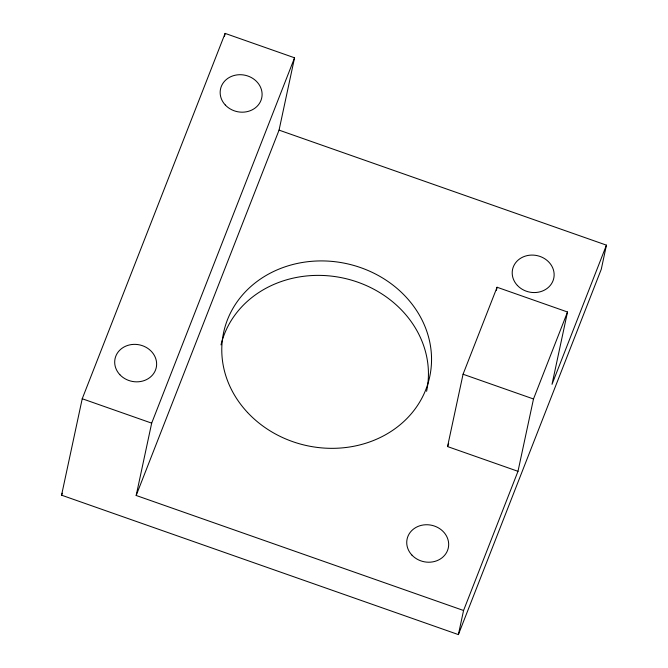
<?xml version="1.0" encoding="UTF-8"?>
<svg xmlns="http://www.w3.org/2000/svg" width="668" height="668" viewBox="0 0 668 668"><rect width="100%" height="100%" fill="white"/><g stroke="black" fill="none" stroke-linecap="round" stroke-linejoin="round"><path stroke-width="1" d="M61.556 495.18L82.231 398.746L225.116 33.4L294.563 57.799L279.057 130.126L136.172 495.472L463.559 610.494L458.39 634.6L61.556 495.18L62.316 493.243M224.465 36.448L225.116 33.4M136.172 495.472L151.678 423.145L294.563 57.799M463.559 610.494L517.992 471.316L447.552 446.566L463.058 374.239L497.075 287.248L567.516 311.998L552.01 384.325L606.444 245.148L279.057 130.126M496.424 290.304L497.075 287.248M517.992 471.316L533.498 398.98L567.516 311.998M606.444 245.148L601.275 269.254L458.39 634.6M447.552 446.566L448.687 443.669M463.058 374.239L533.498 398.98M82.231 398.746L151.678 423.145M220.999 344.888A105.385 93.136 12.1 0 1 344.346 278.297A105.385 93.136 12.1 0 1 426.585 391.298M247.594 412.532A105.385 93.136 12.1 0 0 425.875 389.477A105.385 93.136 12.1 0 0 306.52 261.864A105.385 93.136 12.1 0 0 247.594 412.532M411.889 555.058A21.075 18.629 12.1 0 0 447.543 550.449A21.075 18.629 12.1 0 0 423.679 524.923A21.075 18.629 12.1 0 0 411.889 555.058M517.358 285.403A21.075 18.629 12.1 0 0 553.012 280.785A21.075 18.629 12.1 0 0 529.139 255.268A21.075 18.629 12.1 0 0 517.358 285.403M119.848 374.681A21.075 18.629 12.1 0 0 155.502 370.072A21.075 18.629 12.1 0 0 131.638 344.546A21.075 18.629 12.1 0 0 119.848 374.681M225.316 105.026A21.075 18.629 12.1 0 0 260.971 100.409A21.075 18.629 12.1 0 0 237.098 74.891A21.075 18.629 12.1 0 0 225.316 105.026"/></g></svg>
